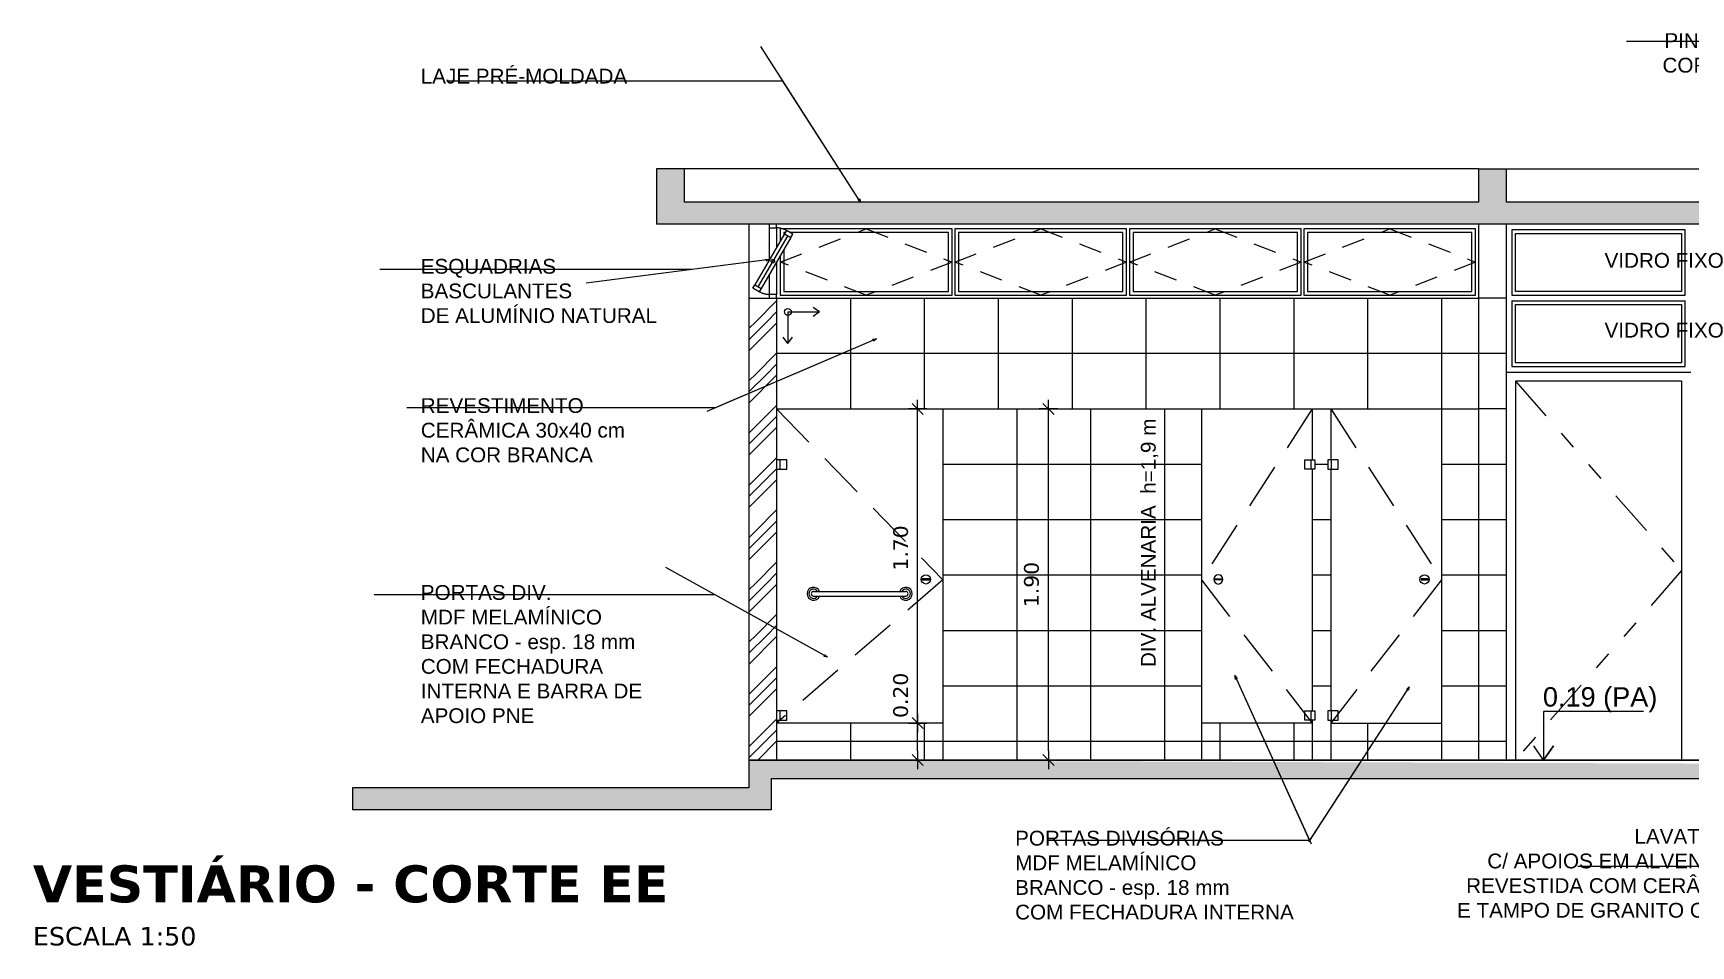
# Model space of a CAD drawing. Header units: inches. Extents: x -64 to 509, y -100 to 268.
# Drawn here: x -12.68 to -3.7, y 10.77 to 15.7 of the extents above; entities that cross this region are included whole.
import ezdxf
from ezdxf.enums import TextEntityAlignment as Align

# ---------------------------------------------------------------- set-up
doc = ezdxf.new("R2010")
doc.units = ezdxf.units.IN
doc.header["$MEASUREMENT"] = 0
doc.header["$PDMODE"] = 35
for name, pattern in [('HIDDEN', [0.375, 0.25, -0.125]), ('HIDDEN2', [0.1875, 0.125, -0.0625]), ('TRAÇO-2PTOS_P', [0.625, 0.25, -0.125, 0, -0.125, 0, -0.125])]:
    doc.linetypes.add(name, pattern=pattern)
for name, color, linetype in [('A-WC', 1, 'Continuous'), ('ARQ-ALV-PROJEÇÃO', 8, 'TRAÇO-2PTOS_P'), ('ARQ-ALV-VISTA1', 1, 'Continuous'), ('ARQ-ALV-VISTA2', 2, 'Continuous'), ('ARQ-CTA-1_050', 1, 'Continuous'), ('ARQ-CTA-1_200', 1, 'Continuous'), ('ARQ-PIS-VISTA1', 1, 'Continuous'), ('ARQ-PIS-VISTA2', 2, 'Continuous'), ('ARQ-SMB-1_050', 1, 'Continuous'), ('ARQ_ESQUADRIA', 3, 'Continuous'), ('ARQ_REBOCO', 4, 'Continuous'), ('COTA', 1, 'Continuous'), ('ESQUADRIAS', 2, 'Continuous'), ('HACHURA', 1, 'Continuous'), ('Nivel', 2, 'Continuous'), ('PAREDE', 4, 'Continuous'), ('PROJEÇÃO', 8, 'HIDDEN'), ('VISTA1', 1, 'Continuous'), ('VISTA2', 3, 'Continuous')]:
    doc.layers.add(name, color=color, linetype=linetype)
doc.layers.add('HAT', color=8, linetype='Continuous', lineweight=15)
doc.styles.add('ARIAL', font='arial.ttf')
doc.styles.add('FNDE Texto Cota 0050', font='verdana.ttf', dxfattribs={"height": 0.08})
doc.styles.add('ROMANS', font='arial.ttf')
doc.styles.get("Standard").update_dxf_attribs({"font": 'verdana.ttf'})
doc.dimstyles.new('COTA 50', dxfattribs={"dimtxt": 0.08, "dimasz": 0.02, "dimexe": 0.1, "dimexo": 0.2, "dimgap": 0.025, "dimtad": 1, "dimrnd": 0.01, "dimzin": 4, "dimdsep": 46, "dimtxsty": 'ROMANS', "dimblk": 'ARCHTICK', "dimcen": 0.2, "dimclrd": 1, "dimclrt": 1, "dimadec": 0, "dimazin": 0, "dimtfac": 1.777778, "dimtix": 1, "dimtmove": 2, "dimatfit": 3, "dimldrblk": 'ARCHTICK', "dimfxl": 0.25, "dimfxlon": 1, "dimtolj": 1, "dimtzin": 0, "dimarcsym": 0})
doc.dimstyles.new('FNDE 1-0050', dxfattribs={"dimscale": 5, "dimtxt": 0.08, "dimasz": 0.01, "dimexe": 0.15, "dimexo": 0.15, "dimgap": 0.01, "dimtad": 1, "dimzin": 1, "dimdsep": 46, "dimtxsty": 'FNDE Texto Cota 0050', "dimblk": 'tic', "dimcen": 0.015, "dimdle": 0.15, "dimse1": 1, "dimse2": 1, "dimclrd": 251, "dimclre": 251, "dimclrt": 256, "dimaunit": 1, "dimadec": 3, "dimazin": 0, "dimtfac": 1, "dimtix": 1, "dimtmove": 2, "dimatfit": 3, "dimldrblk": 'tic', "dimfxl": 0.15, "dimtvp": 1, "dimtolj": 1, "dimtzin": 0, "dimarcsym": 0})
pattern_1 = [(95, (0, 0), (0.137888, 0.1157018), [0.01875, -0.20625]), (40, (0, 0), (-0.157498, 0.108442), [0.015, -0.165]), (145.4514, (0.01149, 0.00964), (-0.0196099, 0.2241438), [0.015935, -0.1752855]), (91.1842, (-0.03536, 0.03536), (0.2179233, 0.1594034), [0.028125, -0.309375]), (141.6356, (-0.0172, 0.04864), (-0.0069748, 0.337428), [0.0239026, -0.2629282]), (36.1842, (-0.03536, 0.03536), (-0.006975, 0.337428), [0.0225, -0.2475]), (66, (-0.00884, 0.0442), (0.1766929, 0.0343456), [0.01875, -0.20625]), (11, (-0.00884, 0.0442), (-0.0851771, 0.1712021), [0.015, -0.165]), (116.4514, (0.00589, 0.04706), (0.0915159, 0.2055477), [0.015935, -0.1752855]), (82.5, (0, 0), (-0.0566983, 0.06099745), [0, -0.163, 0, -0.1675, 0, -0.165625]), (52.5, (0, 0), (-0.02321824, 0.11622736), [0, -0.0955, 0, -0.15925, 0, -0.063125]), (12.5, (-0.03942, -0.03942), (0.09835454, 0.0903802), [0, -0.0625, 0, -0.195, 0, -0.25875]), (2.5, (-0.0571, -0.0571), (0.0853975, 0.12078995), [0, -0.08125, 0, -0.1295, 0, -0.18375])]

# ---------------------------------------------------------------- blocks, each defined once
blk = doc.blocks.new('dobradiças portas')
at = {"layer": 'ARQ_ESQUADRIA', "color": 1}
for p, q in [((0.0353, -0.175), (0.0003, -0.175)), ((0.0353, -0.225), (0.0353, -0.175)), ((0.0003, -0.225), (0.0353, -0.225)), ((0.0353, -1.5335), (0.0003, -1.5335)), ((0.0003, -1.5835), (0.0353, -1.5835)), ((0.0353, -1.5835), (0.0353, -1.5335))]:
    blk.add_line(p, q, dxfattribs=at)
for points in [[(0.0003, -0.175), (-0.0197, -0.175), (-0.0197, -0.225), (0.0003, -0.225)], [(0.5223, -0.8199), (0.4841, -0.8199), (0.4841, -0.8241), (0.5223, -0.8241)], [(0.0003, -1.5335), (-0.0197, -1.5335), (-0.0197, -1.5835), (0.0003, -1.5835)]]:
    blk.add_lwpolyline(points, close=True, dxfattribs=at)
blk.add_circle((0.5034, -0.8223), 0.025, dxfattribs=at)
blk = doc.blocks.new('tic')
at = {"color": 251}
for p, q in [((-1, 0), (1, 0)), ((0, -1), (0, 1))]:
    blk.add_line(p, q, dxfattribs=at)
blk.add_line((-0.6, -0.6), (0.6, 0.6))
blk = doc.blocks.new('*D298')
at = {"layer": 'ARQ-CTA-1_050', "color": 251, "lineweight": -2, "transparency": 16777216}
blk.add_line((-7.8913, 11.8204), (-7.8913, 11.9204), dxfattribs=at)
at = {"layer": 'DEFPOINTS', "color": 0, "transparency": 16777216}
for p in [(-9.1081, 11.9704), (-7.8913, 11.9704), (-9.1081, 11.7704)]:
    blk.add_point(p, dxfattribs=at)
at = {"layer": 'ARQ-CTA-1_050', "color": 251, "lineweight": -2, "transparency": 16777216, "xscale": 0.05, "yscale": 0.05, "zscale": 0.05}
for p, rotation in [((-7.8913, 11.9704), 90), ((-7.8913, 11.7704), 270)]:
    blk.add_blockref('tic', p, dxfattribs=dict(at, rotation=rotation))
at = {"layer": 'ARQ-CTA-1_050', "transparency": 16777216, "insert": (-7.9829, 12.1206), "char_height": 0.08, "attachment_point": 5, "rotation": 90, "style": 'FNDE Texto Cota 0050'}
blk.add_mtext('\\A1;0.20', dxfattribs=at)
blk = doc.blocks.new('*D299')
at = {"layer": 'ARQ-CTA-1_050', "color": 251, "lineweight": -2, "transparency": 16777216}
blk.add_line((-7.8913, 12.0204), (-7.8913, 13.6204), dxfattribs=at)
at = {"layer": 'DEFPOINTS', "color": 0, "transparency": 16777216}
for p in [(-8.5423, 13.6704), (-7.8913, 13.6704), (-8.5423, 11.9704)]:
    blk.add_point(p, dxfattribs=at)
at = {"layer": 'ARQ-CTA-1_050', "color": 251, "lineweight": -2, "transparency": 16777216, "xscale": 0.05, "yscale": 0.05, "zscale": 0.05}
for p, rotation in [((-7.8913, 13.6704), 90), ((-7.8913, 11.9704), 270)]:
    blk.add_blockref('tic', p, dxfattribs=dict(at, rotation=rotation))
at = {"layer": 'ARQ-CTA-1_050', "transparency": 16777216, "insert": (-7.9829, 12.9182), "char_height": 0.08, "attachment_point": 5, "rotation": 90, "style": 'FNDE Texto Cota 0050'}
blk.add_mtext('\\A1;1.70', dxfattribs=at)
blk = doc.blocks.new('*D538')
at = {"layer": 'ARQ-CTA-1_050', "color": 251, "lineweight": -2, "transparency": 16777216}
blk.add_line((-7.1828, 11.8204), (-7.1828, 13.6204), dxfattribs=at)
at = {"layer": 'DEFPOINTS', "color": 0, "transparency": 16777216}
for p in [(-7.7104, 13.6704), (-7.1828, 13.6704), (-7.7104, 11.7704)]:
    blk.add_point(p, dxfattribs=at)
at = {"layer": 'ARQ-CTA-1_050', "color": 251, "lineweight": -2, "transparency": 16777216, "xscale": 0.05, "yscale": 0.05, "zscale": 0.05}
for p, rotation in [((-7.1828, 13.6704), 90), ((-7.1828, 11.7704), 270)]:
    blk.add_blockref('tic', p, dxfattribs=dict(at, rotation=rotation))
at = {"layer": 'ARQ-CTA-1_050', "transparency": 16777216, "insert": (-7.2744, 12.7204), "char_height": 0.08, "attachment_point": 5, "rotation": 90, "style": 'FNDE Texto Cota 0050'}
blk.add_mtext('\\A1;1.90', dxfattribs=at)
blk = doc.blocks.new('_ArchTick')
at = {"color": 0, "linetype": 'ByBlock', "const_width": 0.15}
blk.add_lwpolyline([(-0.5, -0.5), (0.5, 0.5)], dxfattribs=at)

msp = doc.modelspace()

# ---------------------------------------------------------------- hatches: boundary and pattern name
at = {"layer": 'COTA'}
h = msp.add_hatch(dxfattribs=at)
h.set_pattern_fill('AR-CONC', color=256, scale=0.025, angle=45, style=0)
h.set_pattern_definition(pattern_1)
h.paths.add_polyline_path([(12.045, 14.9704), (11.895, 14.9704), (11.895, 14.7904), (7.595, 14.7904), (7.595, 14.9704), (7.445, 14.9704), (7.445, 14.7904), (5.345, 14.7904), (5.345, 14.9704), (5.195, 14.9704), (5.195, 14.7904), (2.295, 14.7904), (2.295, 14.9704), (2.145, 14.9704), (2.145, 14.7904), (1.37, 14.7904), (0.595, 14.7904), (0.595, 14.9704), (0.445, 14.9704), (0.445, 14.7904), (-2.455, 14.7904), (-2.455, 14.9704), (-2.605, 14.9704), (-2.605, 14.7904), (-4.705, 14.7904), (-4.705, 14.9704), (-4.855, 14.9704), (-4.855, 14.7904), (-9.155, 14.7904), (-9.155, 14.9704), (-9.305, 14.9704), (-9.305, 14.6704), (1.37, 14.6704), (12.045, 14.6704)])
h = msp.add_hatch(dxfattribs=at)
h.set_pattern_fill('AR-CONC', color=256, scale=0.025, angle=45, style=0)
h.set_pattern_definition(pattern_1)
h.paths.add_polyline_path([(-8.805, 11.7704), (-8.805, 11.6204), (-10.9512, 11.6204), (-10.9512, 11.5004), (-8.685, 11.5004), (-8.685, 11.6704), (1.37, 11.6704), (11.4379, 11.6704), (11.4379, 11.5004), (15.4212, 11.5004), (15.4212, 11.6204), (11.5579, 11.6204), (11.5579, 11.7704), (3.395, 11.7704), (3.395, 11.7404), (2.295, 11.7404), (1.37, 11.7604), (0.445, 11.7604), (0.445, 11.7404), (-0.655, 11.7404)])
at = {"layer": 'HAT'}
h = msp.add_hatch(dxfattribs=at)
h.set_pattern_fill('GOST_GROUND', color=256, scale=0.02, style=0)
h.set_pattern_definition([(45, (0, 0), (0.2828427, -2e-17), [0.4]), (45, (0.06, 0), (0.2828427, -2e-17), [0.4]), (45, (0.12, 0), (0.2828427, -2e-17), [0.4])])
h.paths.add_polyline_path([(-8.655, 14.2704), (-8.805, 14.2704), (-8.805, 11.7704), (-8.655, 11.7704)])

# ---------------------------------------------------------------- linework, layer by layer
at = {"layer": 'A-WC', "color": 2}
for p, q in [((-8.455, 12.6829), (-7.955, 12.6829)), ((-8.455, 12.6579), (-7.955, 12.6579))]:
    msp.add_line(p, q, dxfattribs=at)
for centre, radius, start, end in [((-8.455, 12.6704), 0.035, 20.92483, 339.07517), ((-8.455, 12.6704), 0.025, 30, 330), ((-8.455, 12.6704), 0.0125, 90, 270), ((-7.955, 12.6704), 0.035, 200.92483, 159.07517), ((-7.955, 12.6704), 0.025, 210, 150), ((-7.955, 12.6704), 0.0125, 270, 90)]:
    msp.add_arc(centre, radius, start, end, dxfattribs=at)
at = {"layer": 'ARQ-ALV-PROJEÇÃO'}
for p, q in [((-4.655, 13.8204), (-3.755, 12.7954)), ((-3.755, 12.7954), (-4.655, 11.7704))]:
    msp.add_line(p, q, dxfattribs=at)
at = {"layer": 'ARQ-ALV-PROJEÇÃO', "linetype": 'HIDDEN2'}
for points in [[(-8.635, 14.4654), (-8.17, 14.6454), (-7.705, 14.4654), (-8.17, 14.2854)], [(-7.69, 14.4654), (-7.225, 14.6454), (-6.76, 14.4654), (-7.225, 14.2854)], [(-6.745, 14.4654), (-6.28, 14.6454), (-5.815, 14.4654), (-6.28, 14.2854)], [(-5.8, 14.4654), (-5.335, 14.6454), (-4.87, 14.4654), (-5.335, 14.2854)]]:
    msp.add_lwpolyline(points, close=True, dxfattribs=at)
msp.add_circle((-8.675, 14.4704), 0.00915, dxfattribs=at)
for centre, radius, start, end in [((-8.6554, 14.5429), 0.1075, 60.01519, 89.7715), ((-8.6878, 14.4228), 0.1326, 242.88261, 266.90408)]:
    msp.add_arc(centre, radius, start, end, dxfattribs=at)
at = {"layer": 'ARQ-ALV-VISTA1'}
msp.add_line((-8.655, 14.2704), (-4.855, 14.2704), dxfattribs=at)
at = {"layer": 'ARQ-ALV-VISTA2'}
msp.add_line((-8.5945, 14.6086), (-8.7555, 14.3321), dxfattribs=at)
for points in [[(-8.695, 14.6504), (-8.655, 14.6504), (-8.655, 14.6704), (-8.695, 14.6704)], [(-8.6118, 14.6187), (-8.5772, 14.5986), (-8.5671, 14.6159), (-8.6017, 14.636)], [(-8.7728, 14.3422), (-8.7382, 14.322), (-8.7483, 14.3048), (-8.7828, 14.3249)], [(-8.695, 14.2704), (-8.655, 14.2704), (-8.655, 14.2904), (-8.695, 14.2904)]]:
    msp.add_lwpolyline(points, close=True, dxfattribs=at)
at = {"layer": 'ARQ-CTA-1_050', "color": 3}
for points in [[(-8.5939, 14.1954), (-8.4232, 14.1954)], [(-8.5939, 14.1954), (-8.5939, 14.0247)], [(-8.5939, 14.1954), (-8.4232, 14.1954)], [(-8.4232, 14.1954), (-8.4569, 14.2199)], [(-8.4232, 14.1954), (-8.4569, 14.1708)], [(-8.5939, 14.0247), (-8.6185, 14.0584)], [(-8.5939, 14.0247), (-8.5693, 14.0584)]]:
    msp.add_lwpolyline(points, dxfattribs=at)
msp.add_circle((-8.5939, 14.1954), 0.0186, dxfattribs=at)
at = {"layer": 'ARQ-CTA-1_200'}
for p, q in [((-8.805, 14.6704), (-8.805, 14.2704)), ((-8.695, 14.6504), (-8.695, 14.4758)), ((-8.655, 14.6504), (-8.655, 14.5445)), ((-8.6118, 14.6187), (-8.7728, 14.3422)), ((-8.5772, 14.5986), (-8.7382, 14.322)), ((-8.655, 14.465), (-8.655, 14.2904)), ((-8.695, 14.3963), (-8.695, 14.2904))]:
    msp.add_line(p, q, dxfattribs=at)
at = {"layer": 'ARQ-PIS-VISTA1', "color": 252}
for p, q in [((-8.255, 14.2704), (-8.255, 13.6704)), ((-7.855, 14.2704), (-7.855, 13.6704)), ((-7.455, 14.2704), (-7.455, 13.6704)), ((-7.055, 14.2704), (-7.055, 13.6704)), ((-6.655, 14.2704), (-6.655, 13.6704)), ((-6.255, 14.2704), (-6.255, 13.6704)), ((-5.855, 14.2704), (-5.855, 13.6704)), ((-5.455, 14.2704), (-5.455, 13.6704)), ((-5.055, 14.2704), (-5.055, 13.6704)), ((-4.705, 14.2704), (-4.855, 14.2704)), ((-4.705, 13.9704), (-8.655, 13.9704)), ((-7.355, 13.6704), (-7.355, 11.7704)), ((-6.955, 13.6704), (-6.955, 11.7704)), ((-4.705, 13.6704), (-4.855, 13.6704)), ((-6.355, 13.3704), (-7.755, 13.3704)), ((-5.6697, 13.3704), (-5.7403, 13.3704)), ((-4.705, 13.3704), (-5.055, 13.3704)), ((-6.355, 13.0704), (-7.755, 13.0704)), ((-5.655, 13.0704), (-5.755, 13.0704)), ((-4.705, 13.0704), (-5.055, 13.0704)), ((-6.355, 12.7704), (-7.755, 12.7704)), ((-5.655, 12.7704), (-5.755, 12.7704)), ((-4.705, 12.7704), (-5.055, 12.7704)), ((-6.355, 12.4704), (-7.755, 12.4704)), ((-5.655, 12.4704), (-5.755, 12.4704)), ((-4.705, 12.4704), (-5.055, 12.4704)), ((-6.355, 12.1704), (-7.755, 12.1704)), ((-5.655, 12.1704), (-5.755, 12.1704)), ((-4.705, 12.1704), (-5.055, 12.1704)), ((-8.255, 11.9704), (-8.255, 11.7704)), ((-7.855, 11.9704), (-7.855, 11.7704)), ((-6.255, 11.9704), (-6.255, 11.7704)), ((-5.855, 11.9704), (-5.855, 11.7704)), ((-5.455, 11.9704), (-5.455, 11.7704)), ((-4.705, 11.8704), (-8.655, 11.8704))]:
    msp.add_line(p, q, dxfattribs=at)
at = {"layer": 'ARQ-PIS-VISTA2'}
msp.add_line((-7.755, 13.6704), (-6.555, 13.6704), dxfattribs=at)
at = {"layer": 'ARQ_ESQUADRIA', "color": 1}
for p, q in [((-8.6, 13.3954), (-8.635, 13.3954)), ((-8.6, 13.3454), (-8.6, 13.3954)), ((-8.635, 13.3454), (-8.6, 13.3454)), ((-8.6, 12.0369), (-8.635, 12.0369)), ((-8.6, 11.9869), (-8.6, 12.0369)), ((-8.635, 11.9869), (-8.6, 11.9869))]:
    msp.add_line(p, q, dxfattribs=at)
for points in [[(-8.635, 13.3954), (-8.655, 13.3954), (-8.655, 13.3454), (-8.635, 13.3454)], [(-7.8277, 12.7504), (-7.8659, 12.7504), (-7.8659, 12.7463), (-7.8277, 12.7463)], [(-8.635, 12.0369), (-8.655, 12.0369), (-8.655, 11.9869), (-8.635, 11.9869)]]:
    msp.add_lwpolyline(points, close=True, dxfattribs=at)
msp.add_circle((-7.8466, 12.7481), 0.025, dxfattribs=at)
at = {"layer": 'ARQ_REBOCO'}
for p, q in [((-9.305, 14.9704), (-9.305, 14.6704)), ((-9.155, 14.9704), (-9.305, 14.9704)), ((-9.155, 14.9704), (-9.155, 14.7904)), ((-4.855, 14.9704), (-4.705, 14.9704)), ((-4.855, 14.9704), (-4.855, 14.7904)), ((-4.705, 14.9704), (-4.705, 14.7904)), ((-4.855, 14.7904), (-9.155, 14.7904)), ((-2.605, 14.7904), (-4.705, 14.7904)), ((1.37, 14.6704), (-9.305, 14.6704)), ((-8.805, 11.7704), (-8.805, 11.6204)), ((-8.805, 11.7704), (-0.755, 11.7704)), ((-8.805, 11.7704), (-8.805, 11.6204)), ((-8.685, 11.6704), (1.37, 11.6704)), ((-8.685, 11.6704), (-8.685, 11.5004)), ((-8.805, 11.6204), (-10.9512, 11.6204)), ((-10.9512, 11.6204), (-10.9512, 11.5004)), ((-8.685, 11.5004), (-10.9512, 11.5004))]:
    msp.add_line(p, q, dxfattribs=at)
at = {"layer": 'ARQ_REBOCO', "ltscale": 10}
for p, q in [((-8.805, 14.2704), (-8.655, 14.2704)), ((-8.805, 14.2704), (-8.805, 11.7704)), ((-8.655, 14.2704), (-8.655, 11.7704))]:
    msp.add_line(p, q, dxfattribs=at)
at = {"layer": 'HACHURA', "color": 251}
for p, q in [((-4.675, 14.2854), (-3.735, 14.2854)), ((-4.675, 14.2554), (-3.735, 14.2554))]:
    msp.add_line(p, q, dxfattribs=at)
at = {"layer": 'HACHURA'}
for p, q in [((-4.705, 13.8704), (-3.705, 13.8704)), ((-4.655, 13.8204), (-4.655, 11.7704)), ((-3.755, 13.8204), (-4.655, 13.8204)), ((-3.755, 13.8204), (-3.755, 11.7704))]:
    msp.add_line(p, q, dxfattribs=at)
at = {"layer": 'HACHURA', "color": 251}
for points in [[(-3.735, 14.2854), (-3.735, 14.6404), (-4.675, 14.6404), (-4.675, 14.2854)], [(-4.675, 14.2554), (-4.675, 13.9004), (-3.735, 13.9004), (-3.735, 14.2554)]]:
    msp.add_lwpolyline(points, dxfattribs=at)
at = {"layer": 'HACHURA'}
for points in [[(-4.655, 14.6204), (-3.755, 14.6204), (-3.755, 14.3054), (-4.655, 14.3054)], [(-4.655, 14.2354), (-3.755, 14.2354), (-3.755, 13.9204), (-4.655, 13.9204)]]:
    msp.add_lwpolyline(points, close=True, dxfattribs=at)
at = {"layer": 'Nivel'}
msp.add_lwpolyline([(-3.9616, 12.0332), (-4.5025, 12.0332), (-4.5025, 11.7704), (-4.4491, 11.8474), (-4.5025, 11.7704), (-4.5559, 11.8474)], dxfattribs=at)
at = {"layer": 'PAREDE', "color": 5}
for p, q in [((-0.755, 11.7704), (-8.805, 11.7704)), ((-0.755, 11.7704), (-8.805, 11.7704)), ((-8.805, 11.6204), (-10.9512, 11.6204))]:
    msp.add_line(p, q, dxfattribs=at)
at = {"layer": 'PROJEÇÃO'}
for points in [[(-8.655, 13.6704), (-7.755, 12.7454), (-8.655, 11.9704)], [(-5.755, 13.6704), (-6.355, 12.7454), (-5.755, 11.9704)], [(-5.655, 13.6704), (-5.055, 12.7454), (-5.655, 11.9704)]]:
    msp.add_lwpolyline(points, dxfattribs=at)
at = {"layer": 'VISTA1'}
for p, q in [((-4.855, 14.9704), (-9.155, 14.9704)), ((-4.705, 14.9704), (-0.13, 14.9704)), ((-6.355, 13.6704), (-5.055, 13.6704)), ((-5.755, 13.6704), (-5.755, 13.3954)), ((-5.655, 13.6704), (-5.655, 13.3954)), ((-5.055, 13.6704), (-5.055, 11.7704)), ((-5.055, 13.6704), (-5.055, 13.3954)), ((-5.755, 13.3454), (-5.755, 12.0369)), ((-5.755, 13.3454), (-5.755, 12.0369)), ((-5.655, 13.3454), (-5.655, 12.0369)), ((-5.755, 11.9704), (-6.355, 11.9704)), ((-5.755, 11.9869), (-5.755, 11.7704)), ((-5.655, 11.9869), (-5.655, 11.7704)), ((-5.655, 11.9704), (-5.055, 11.9704))]:
    msp.add_line(p, q, dxfattribs=at)
at = {"layer": 'VISTA1', "color": 2}
for p, q in [((-8.655, 13.6704), (-7.755, 13.6704)), ((-7.755, 13.6704), (-7.755, 11.7704)), ((-7.755, 13.6704), (-7.755, 11.9204)), ((-6.555, 13.6704), (-6.555, 11.7704)), ((-7.755, 11.9704), (-8.655, 11.9704))]:
    msp.add_line(p, q, dxfattribs=at)
at = {"layer": 'VISTA1'}
for points in [[(-8.635, 14.4993), (-8.635, 14.2854), (-7.705, 14.2854), (-7.705, 14.6454), (-8.635, 14.6454), (-8.635, 14.5788)], [(-8.6079, 14.6254), (-8.615, 14.6254), (-8.615, 14.6131)], [(-8.615, 14.5337), (-8.615, 14.3054), (-7.725, 14.3054), (-7.725, 14.6254), (-8.5835, 14.6254)], [(-6.555, 13.6704), (-6.355, 13.6704), (-6.355, 11.7704)], [(-5.055, 13.6704), (-4.855, 13.6704)]]:
    msp.add_lwpolyline(points, dxfattribs=at)
for points in [[(-7.69, 14.2854), (-6.76, 14.2854), (-6.76, 14.6454), (-7.69, 14.6454)], [(-6.745, 14.2854), (-5.815, 14.2854), (-5.815, 14.6454), (-6.745, 14.6454)], [(-5.8, 14.2854), (-4.87, 14.2854), (-4.87, 14.6454), (-5.8, 14.6454)], [(-7.67, 14.3054), (-6.78, 14.3054), (-6.78, 14.6254), (-7.67, 14.6254)], [(-6.725, 14.3054), (-5.835, 14.3054), (-5.835, 14.6254), (-6.725, 14.6254)], [(-5.78, 14.3054), (-4.89, 14.3054), (-4.89, 14.6254), (-5.78, 14.6254)]]:
    msp.add_lwpolyline(points, close=True, dxfattribs=at)
at = {"layer": 'VISTA2'}
for p, q in [((-4.855, 14.6704), (-4.855, 14.2704)), ((-4.705, 14.6704), (-4.705, 14.2704)), ((-4.855, 14.2704), (-4.855, 11.7704)), ((-4.705, 14.2704), (-4.705, 11.7704))]:
    msp.add_line(p, q, dxfattribs=at)

# ---------------------------------------------------------------- block references
at = {"layer": 'ESQUADRIAS', "color": 1, "ltscale": 10, "xscale": -1}
msp.add_blockref('dobradiças portas', (-5.76, 13.5704), dxfattribs=at)
at = {"layer": 'ESQUADRIAS', "color": 1, "ltscale": 10}
msp.add_blockref('dobradiças portas', (-5.65, 13.5704), dxfattribs=at)

# ---------------------------------------------------------------- texts
at = {"layer": 'COTA', "char_height": 0.08, "style": 'ROMANS'}
for s, insert, width, attachment_point in [('\\pi0.99485;PINTURA PVA\\P\\pi0.98464;COR BRANCO', (-4.843, 15.7041), 1.731598, 1), ('LAJE PRÉ-MOLDADA\\P\\P  ', (-10.5814, 15.5117), 1.731598, 1), ('ESQUADRIAS \\PBASCULANTES  \\PDE ALUMÍNIO NATURAL  ', (-10.5814, 14.4826), 1.731598, 1), ('VIDRO FIXO', (-3.5265, 14.5145), 1.365309, 3), ('VIDRO FIXO', (-3.5265, 14.1369), 1.365309, 3), ('REVESTIMENTO \\PCERÂMICA 30x40 cm \\PNA COR BRANCA ', (-10.5811, 13.7288), 1.365309, 1), ('PORTAS DIV. \\PMDF MELAMÍNICO \\PBRANCO - esp. 18 mm\\PCOM FECHADURA INTERNA E BARRA DE APOIO PNE \\P ', (-10.5811, 12.7174), 1.365309, 1), ('PORTAS DIVISÓRIAS\\PMDF MELAMÍNICO \\PBRANCO - esp. 18 mm\\PCOM FECHADURA INTERNA\\P ', (-7.3633, 11.3877), 1.639017, 1), ('\\pi1.651;LAVATÓRIO \\P\\pi0.8544;C/ APOIOS EM ALVENARIA \\P\\pi0.73986;REVESTIDA COM CERÂMICA \\P\\pi0.69031;E TAMPO DE GRANITO CINZA  ', (-5.6613, 11.3976), 2.27743, 1)]:
    msp.add_mtext(s, dxfattribs=dict(at, insert=insert, width=width, attachment_point=attachment_point))
at = {"layer": 'COTA', "insert": (-6.6823, 13.6183), "char_height": 0.08, "width": 1.365309, "attachment_point": 3, "rotation": 90, "style": 'ROMANS'}
msp.add_mtext(' DIV. ALVENARIA  h=1,9 m', dxfattribs=at)
at = {"layer": 'HACHURA', "insert": (-12.6812, 11.2004), "char_height": 0.2, "attachment_point": 1}
msp.add_mtext('{\\fVerdana|b1|i0|c0|p34;VESTIÁRIO - CORTE EE\\P\\fVerdana|b0|i0|c0|p34;\\H0.5x;ESCALA 1:50}', dxfattribs=at)
at = {"layer": 'Nivel', "style": 'ARIAL'}
msp.add_text('0.19 (PA) ', height=0.105, dxfattribs=at).set_placement((-4.1758, 12.0597), align=Align.CENTER)

# ---------------------------------------------------------------- dimensions: what is measured, and where the dimension line sits
at = {"layer": 'ARQ-CTA-1_050'}
for base, p1, p2, picture, middle in [((-7.8913, 13.6704), (-8.5423, 11.9704), (-8.5423, 13.6704), '*D299', (-7.9829, 12.9182)), ((-7.8913, 11.9704), (-9.1081, 11.7704), (-9.1081, 11.9704), '*D298', (-7.9829, 12.1206))]:
    dim = msp.add_linear_dim(base=base, p1=p1, p2=p2, angle=90, dimstyle='FNDE 1-0050', dxfattribs=at)
    dim.commit()
    dim.dimension.update_dxf_attribs({"geometry": picture, "text_midpoint": middle, "dimtype": 160})
dim = msp.add_linear_dim(base=(-7.1828, 13.6704), p1=(-7.7104, 11.7704), p2=(-7.7104, 13.6704), angle=90, dimstyle='FNDE 1-0050', dxfattribs=at)
dim.commit()
dim.dimension.update_dxf_attribs({"geometry": '*D538', "text_midpoint": (-7.2744, 12.7204)})

# ---------------------------------------------------------------- leaders
at = {"layer": 'ARQ-SMB-1_050', "annotation_type": 0, "has_hookline": 1, "hookline_direction": 1}
for points in [[(-8.2004, 14.7904), (-8.6204, 15.4445), (-9.411, 15.4445)], [(-1.4874, 14.4344), (-2.3625, 15.6587), (-3.028, 15.6587)], [(-8.6932, 14.4788), (-9.1133, 14.4249), (-9.7787, 14.4249)]]:
    msp.add_leader(points, dimstyle='COTA 50', override={"dimldrblk": 'Open30'}, dxfattribs=at)
at = {"layer": 'COTA', "annotation_type": 0, "has_hookline": 1, "hookline_direction": 1}
for points in [[(-8.1144, 14.0507), (-8.9874, 13.676), (-9.6313, 13.676)], [(-8.3798, 12.3265), (-8.9874, 12.6646), (-9.8094, 12.6646)], [(-6.1736, 12.2272), (-5.7696, 11.3349), (-6.1623, 11.3349)], [(-5.2294, 12.1658), (-5.7696, 11.3349), (-6.1623, 11.3349)], [(-2.9012, 12.0483), (-3.0969, 11.1951), (-3.2913, 11.1951)]]:
    msp.add_leader(points, dimstyle='COTA 50', override={"dimldrblk": 'Open30'}, dxfattribs=at)

doc.saveas('drawing.dxf')
